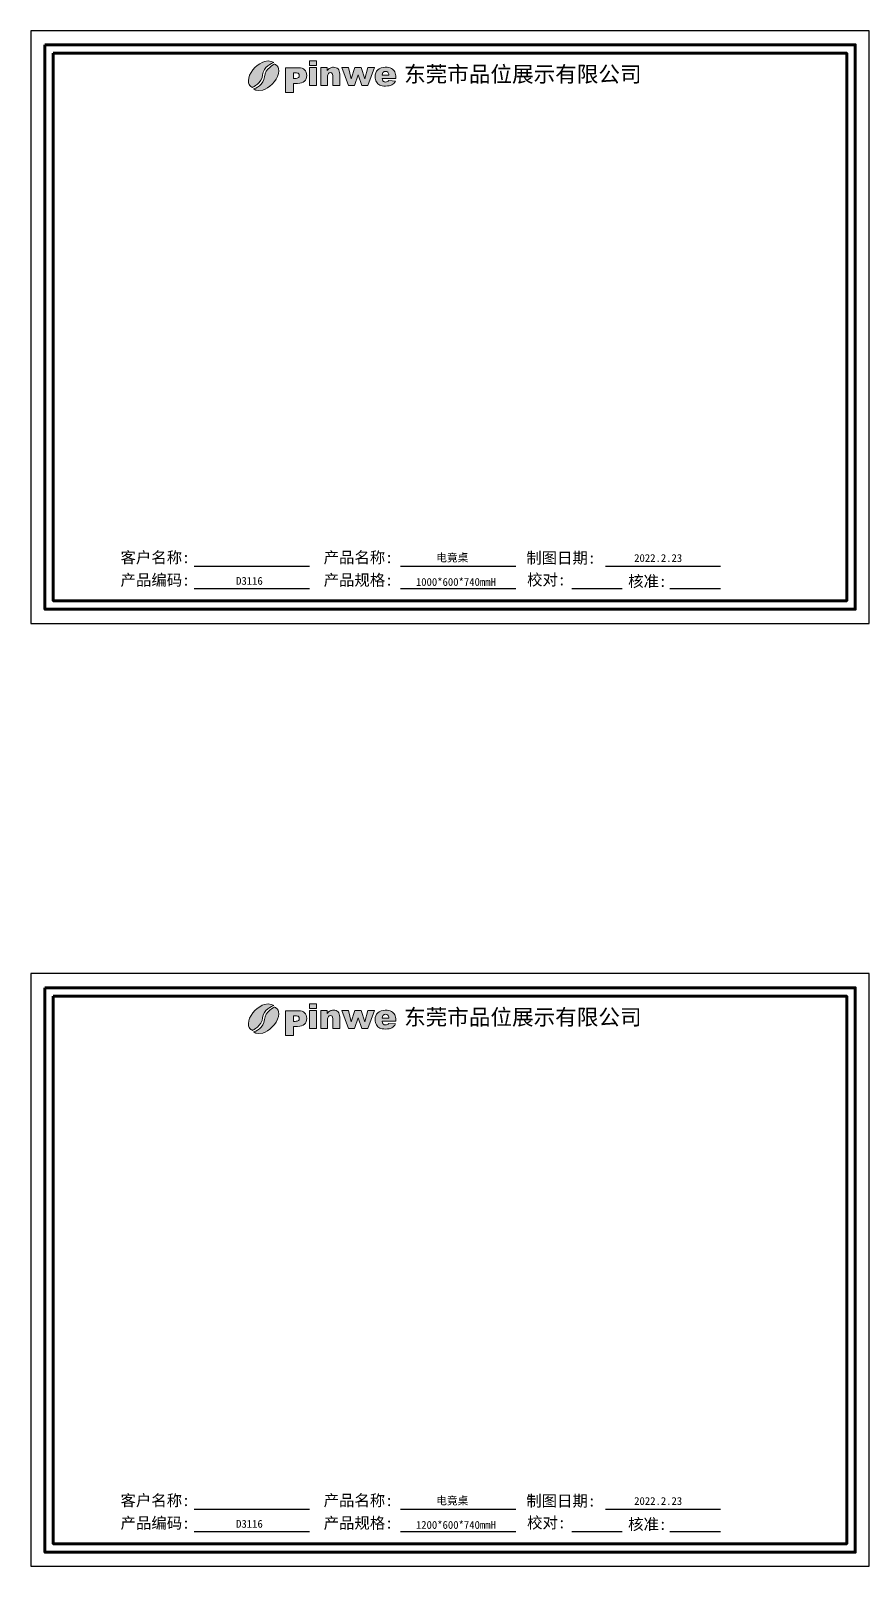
# Model space of a CAD drawing. Header units: inches. Extents: x 15389 to 49212, y -27129 to 13207.
# Drawn here: x 25741 to 29275, y 6678 to 13207 of the extents above; entities that cross this region are included whole.
import ezdxf

# ---------------------------------------------------------------- set-up
doc = ezdxf.new("R2010")
doc.units = ezdxf.units.IN
doc.header["$MEASUREMENT"] = 0
doc.layers.add('_U+56FE_U+5C42 1', color=7, linetype='Continuous')
doc.layers.add('图框', color=5, linetype='Continuous', lineweight=60)
doc.layers.add('轮廓线', color=7, linetype='Continuous', lineweight=30)
doc.styles.get("Standard").update_dxf_attribs({"font": 'arial.ttf'})
doc.styles.add('样式 1', font='')
doc.styles.get('样式 1').set_extended_font_data('SimSun')

msp = doc.modelspace()

# ---------------------------------------------------------------- hatches: boundary and pattern name
h = msp.add_hatch(color=256)
h.dxf.hatch_style = 1
edge = h.paths.add_edge_path()
edge.add_spline(control_points=[(27293.48, 13004.58), (27293.48, 13004.58), (27234.65, 13004.58), (27234.65, 13004.58), (27235.19, 12999.88), (27236.44, 12996.37), (27238.48, 12994.06), (27241.31, 12990.74), (27245.02, 12989.1), (27249.59, 12989.1), (27252.49, 12989.1), (27255.24, 12989.81), (27257.82, 12991.23), (27259.42, 12992.14), (27261.14, 12993.74), (27262.96, 12996.03), (27262.96, 12996.03), (27291.86, 12993.37), (27291.86, 12993.37), (27287.43, 12985.71), (27282.1, 12980.18), (27275.86, 12976.86), (27269.62, 12973.52), (27260.65, 12971.84), (27248.97, 12971.84), (27238.83, 12971.84), (27230.86, 12973.27), (27225.04, 12976.15), (27219.24, 12979), (27214.42, 12983.54), (27210.59, 12989.76), (27206.78, 12996), (27204.86, 13003.33), (27204.86, 13011.73), (27204.86, 13023.7), (27208.69, 13033.41), (27216.36, 13040.8), (27224.01, 13048.2), (27234.6, 13051.91), (27248.09, 13051.91), (27259.05, 13051.91), (27267.68, 13050.24), (27274.02, 13046.92), (27280.36, 13043.61), (27285.2, 13038.81), (27288.52, 13032.5), (27291.83, 13026.21), (27293.48, 13018), (27293.48, 13007.9), (27293.48, 13007.9), (27293.48, 13004.58), (27293.48, 13004.58)], knot_values=[0, 0, 0, 0, 1, 1, 1, 2, 2, 2, 3, 3, 3, 4, 4, 4, 5, 5, 5, 6, 6, 6, 7, 7, 7, 8, 8, 8, 9, 9, 9, 10, 10, 10, 11, 11, 11, 12, 12, 12, 13, 13, 13, 14, 14, 14, 15, 15, 15, 16, 16, 16, 17, 17, 17, 17], degree=3, periodic=0)
edge = h.paths.add_edge_path(flags=16)
edge.add_spline(control_points=[(27263.69, 13018.59), (27263.13, 13024.29), (27261.58, 13028.37), (27259.1, 13030.83), (27256.62, 13033.28), (27253.37, 13034.51), (27249.32, 13034.51), (27244.65, 13034.51), (27240.91, 13032.64), (27238.11, 13028.93), (27236.34, 13026.62), (27235.21, 13023.18), (27234.72, 13018.59), (27234.72, 13018.59), (27263.69, 13018.59), (27263.69, 13018.59)], knot_values=[0, 0, 0, 0, 1, 1, 1, 2, 2, 2, 3, 3, 3, 4, 4, 4, 5, 5, 5, 5], degree=3, periodic=0)
h.paths.add_polyline_path([(27062.98, 13050.14), (27091.31, 13050.14), (27103.63, 13002.1), (27119.26, 13050.14), (27145.5, 13050.14), (27161.67, 13002.02), (27174.01, 13050.14), (27202.17, 13050.14), (27174.03, 12973.61), (27147.99, 12973.61), (27132.5, 13019.67), (27117.54, 12973.61), (27091.34, 12973.61)])
edge = h.paths.add_edge_path()
edge.add_spline(control_points=[(26973.69, 13050.14), (26973.69, 13050.14), (27001.02, 13050.14), (27001.02, 13050.14), (27001.02, 13050.14), (27001.02, 13037.68), (27001.02, 13037.68), (27005.09, 13042.79), (27009.2, 13046.43), (27013.38, 13048.62), (27017.56, 13050.81), (27022.62, 13051.91), (27028.61, 13051.91), (27036.72, 13051.91), (27043.04, 13049.5), (27047.64, 13044.66), (27052.21, 13039.84), (27054.49, 13032.37), (27054.49, 13022.27), (27054.49, 13022.27), (27054.49, 12973.61), (27054.49, 12973.61), (27054.49, 12973.61), (27025, 12973.61), (27025, 12973.61), (27025, 12973.61), (27025, 13015.71), (27025, 13015.71), (27025, 13020.53), (27024.12, 13023.92), (27022.35, 13025.91), (27020.58, 13027.9), (27018.1, 13028.91), (27014.9, 13028.91), (27011.39, 13028.91), (27008.51, 13027.56), (27006.33, 13024.88), (27004.14, 13022.18), (27003.03, 13017.36), (27003.03, 13010.38), (27003.03, 13010.38), (27003.03, 12973.61), (27003.03, 12973.61), (27003.03, 12973.61), (26973.69, 12973.61), (26973.69, 12973.61), (26973.69, 12973.61), (26973.69, 13050.14), (26973.69, 13050.14)], knot_values=[0, 0, 0, 0, 1, 1, 1, 2, 2, 2, 3, 3, 3, 4, 4, 4, 5, 5, 5, 6, 6, 6, 7, 7, 7, 8, 8, 8, 9, 9, 9, 10, 10, 10, 11, 11, 11, 12, 12, 12, 13, 13, 13, 14, 14, 14, 15, 15, 15, 16, 16, 16, 16], degree=3, periodic=0)
h.paths.add_polyline_path([(26926.13, 13079.19), (26955.47, 13079.19), (26955.47, 13059.28), (26926.13, 13059.28)])
h.paths.add_polyline_path([(26926.13, 13050.14), (26955.47, 13050.14), (26955.47, 12973.61), (26926.13, 12973.61)])
edge = h.paths.add_edge_path()
edge.add_spline(control_points=[(26824.76, 13049.62), (26824.76, 13049.62), (26879.03, 13049.62), (26879.03, 13049.62), (26890.85, 13049.62), (26899.69, 13046.82), (26905.59, 13041.19), (26911.46, 13035.56), (26914.41, 13027.55), (26914.41, 13017.15), (26914.41, 13006.49), (26911.19, 12998.13), (26904.78, 12992.14), (26898.37, 12986.12), (26888.56, 12983.12), (26875.39, 12983.12), (26875.39, 12983.12), (26857.5, 12983.12), (26857.5, 12983.12), (26857.5, 12983.12), (26857.5, 12944.04), (26857.5, 12944.04), (26857.5, 12944.04), (26824.76, 12944.04), (26824.76, 12944.04), (26824.76, 12944.04), (26824.76, 13049.62), (26824.76, 13049.62)], knot_values=[0, 0, 0, 0, 1, 1, 1, 2, 2, 2, 3, 3, 3, 4, 4, 4, 5, 5, 5, 6, 6, 6, 7, 7, 7, 8, 8, 8, 9, 9, 9, 9], degree=3, periodic=0)
edge = h.paths.add_edge_path(flags=16)
edge.add_spline(control_points=[(26857.5, 13004.5), (26857.5, 13004.5), (26865.53, 13004.5), (26865.53, 13004.5), (26871.87, 13004.5), (26876.32, 13005.6), (26878.88, 13007.79), (26881.43, 13009.98), (26882.71, 13012.78), (26882.71, 13016.2), (26882.71, 13019.51), (26881.61, 13022.31), (26879.37, 13024.62), (26877.16, 13026.94), (26872.98, 13028.09), (26866.84, 13028.09), (26866.84, 13028.09), (26857.5, 13028.09), (26857.5, 13028.09), (26857.5, 13028.09), (26857.5, 13004.5), (26857.5, 13004.5)], knot_values=[0, 0, 0, 0, 1, 1, 1, 2, 2, 2, 3, 3, 3, 4, 4, 4, 5, 5, 5, 6, 6, 6, 7, 7, 7, 7], degree=3, periodic=0)
edge = h.paths.add_edge_path()
edge.add_spline(control_points=[(26688.19, 12959.9), (26688.19, 12959.9), (26702.75, 12947.38), (26727.77, 12954.89), (26752.79, 12962.4), (26787.4, 12992.54), (26794.46, 13025.3), (26801.51, 13058.05), (26778.04, 13065.21), (26778.04, 13065.21), (26778.04, 13065.21), (26737.1, 13046.11), (26735.05, 13011.76), (26733, 12977.41), (26694.56, 12960.35), (26688.19, 12959.9)], knot_values=[0, 0, 0, 0, 1, 1, 1, 2, 2, 2, 3, 3, 3, 4, 4, 4, 5, 5, 5, 5], degree=3, periodic=0)
edge = h.paths.add_edge_path()
edge.add_spline(control_points=[(26773.95, 13071.46), (26773.95, 13071.46), (26759.39, 13083.97), (26734.37, 13076.46), (26709.35, 13068.96), (26674.74, 13038.81), (26667.68, 13006.06), (26660.63, 12973.3), (26684.1, 12966.14), (26684.1, 12966.14), (26684.1, 12966.14), (26725.04, 12985.25), (26727.09, 13019.59), (26729.14, 13053.94), (26767.58, 13071), (26773.95, 13071.46)], knot_values=[0, 0, 0, 0, 1, 1, 1, 2, 2, 2, 3, 3, 3, 4, 4, 4, 5, 5, 5, 5], degree=3, periodic=0)
h = msp.add_hatch(color=256)
h.dxf.hatch_style = 1
edge = h.paths.add_edge_path()
edge.add_spline(control_points=[(27293.48, 8994.88), (27293.48, 8994.88), (27234.65, 8994.88), (27234.65, 8994.88), (27235.19, 8990.19), (27236.44, 8986.67), (27238.48, 8984.36), (27241.31, 8981.04), (27245.02, 8979.4), (27249.59, 8979.4), (27252.49, 8979.4), (27255.24, 8980.11), (27257.82, 8981.53), (27259.42, 8982.44), (27261.14, 8984.04), (27262.96, 8986.33), (27262.96, 8986.33), (27291.86, 8983.67), (27291.86, 8983.67), (27287.43, 8976.01), (27282.1, 8970.48), (27275.86, 8967.16), (27269.62, 8963.82), (27260.65, 8962.14), (27248.97, 8962.14), (27238.83, 8962.14), (27230.86, 8963.57), (27225.04, 8966.45), (27219.24, 8969.3), (27214.42, 8973.84), (27210.59, 8980.06), (27206.78, 8986.3), (27204.86, 8993.63), (27204.86, 9002.03), (27204.86, 9014), (27208.69, 9023.71), (27216.36, 9031.1), (27224.01, 9038.5), (27234.6, 9042.21), (27248.09, 9042.21), (27259.05, 9042.21), (27267.68, 9040.54), (27274.02, 9037.22), (27280.36, 9033.91), (27285.2, 9029.11), (27288.52, 9022.8), (27291.83, 9016.51), (27293.48, 9008.3), (27293.48, 8998.2), (27293.48, 8998.2), (27293.48, 8994.88), (27293.48, 8994.88)], knot_values=[0, 0, 0, 0, 1, 1, 1, 2, 2, 2, 3, 3, 3, 4, 4, 4, 5, 5, 5, 6, 6, 6, 7, 7, 7, 8, 8, 8, 9, 9, 9, 10, 10, 10, 11, 11, 11, 12, 12, 12, 13, 13, 13, 14, 14, 14, 15, 15, 15, 16, 16, 16, 17, 17, 17, 17], degree=3, periodic=0)
edge = h.paths.add_edge_path(flags=16)
edge.add_spline(control_points=[(27263.69, 9008.89), (27263.13, 9014.59), (27261.58, 9018.67), (27259.1, 9021.13), (27256.62, 9023.58), (27253.37, 9024.81), (27249.32, 9024.81), (27244.65, 9024.81), (27240.91, 9022.94), (27238.11, 9019.23), (27236.34, 9016.92), (27235.21, 9013.48), (27234.72, 9008.89), (27234.72, 9008.89), (27263.69, 9008.89), (27263.69, 9008.89)], knot_values=[0, 0, 0, 0, 1, 1, 1, 2, 2, 2, 3, 3, 3, 4, 4, 4, 5, 5, 5, 5], degree=3, periodic=0)
h.paths.add_polyline_path([(27062.98, 9040.44), (27091.31, 9040.44), (27103.63, 8992.4), (27119.26, 9040.44), (27145.5, 9040.44), (27161.67, 8992.32), (27174.01, 9040.44), (27202.17, 9040.44), (27174.03, 8963.91), (27147.99, 8963.91), (27132.5, 9009.97), (27117.54, 8963.91), (27091.34, 8963.91)])
edge = h.paths.add_edge_path()
edge.add_spline(control_points=[(26973.69, 9040.44), (26973.69, 9040.44), (27001.02, 9040.44), (27001.02, 9040.44), (27001.02, 9040.44), (27001.02, 9027.98), (27001.02, 9027.98), (27005.09, 9033.09), (27009.2, 9036.73), (27013.38, 9038.92), (27017.56, 9041.11), (27022.62, 9042.21), (27028.61, 9042.21), (27036.72, 9042.21), (27043.04, 9039.8), (27047.64, 9034.96), (27052.21, 9030.14), (27054.49, 9022.67), (27054.49, 9012.57), (27054.49, 9012.57), (27054.49, 8963.91), (27054.49, 8963.91), (27054.49, 8963.91), (27025, 8963.91), (27025, 8963.91), (27025, 8963.91), (27025, 9006.01), (27025, 9006.01), (27025, 9010.83), (27024.12, 9014.22), (27022.35, 9016.21), (27020.58, 9018.2), (27018.1, 9019.21), (27014.9, 9019.21), (27011.39, 9019.21), (27008.51, 9017.86), (27006.33, 9015.18), (27004.14, 9012.48), (27003.03, 9007.66), (27003.03, 9000.68), (27003.03, 9000.68), (27003.03, 8963.91), (27003.03, 8963.91), (27003.03, 8963.91), (26973.69, 8963.91), (26973.69, 8963.91), (26973.69, 8963.91), (26973.69, 9040.44), (26973.69, 9040.44)], knot_values=[0, 0, 0, 0, 1, 1, 1, 2, 2, 2, 3, 3, 3, 4, 4, 4, 5, 5, 5, 6, 6, 6, 7, 7, 7, 8, 8, 8, 9, 9, 9, 10, 10, 10, 11, 11, 11, 12, 12, 12, 13, 13, 13, 14, 14, 14, 15, 15, 15, 16, 16, 16, 16], degree=3, periodic=0)
h.paths.add_polyline_path([(26926.13, 9069.49), (26955.47, 9069.49), (26955.47, 9049.58), (26926.13, 9049.58)])
h.paths.add_polyline_path([(26926.13, 9040.44), (26955.47, 9040.44), (26955.47, 8963.91), (26926.13, 8963.91)])
edge = h.paths.add_edge_path()
edge.add_spline(control_points=[(26824.76, 9039.92), (26824.76, 9039.92), (26879.03, 9039.92), (26879.03, 9039.92), (26890.85, 9039.92), (26899.69, 9037.12), (26905.59, 9031.49), (26911.46, 9025.86), (26914.41, 9017.85), (26914.41, 9007.45), (26914.41, 8996.79), (26911.19, 8988.43), (26904.78, 8982.44), (26898.37, 8976.42), (26888.56, 8973.42), (26875.39, 8973.42), (26875.39, 8973.42), (26857.5, 8973.42), (26857.5, 8973.42), (26857.5, 8973.42), (26857.5, 8934.34), (26857.5, 8934.34), (26857.5, 8934.34), (26824.76, 8934.34), (26824.76, 8934.34), (26824.76, 8934.34), (26824.76, 9039.92), (26824.76, 9039.92)], knot_values=[0, 0, 0, 0, 1, 1, 1, 2, 2, 2, 3, 3, 3, 4, 4, 4, 5, 5, 5, 6, 6, 6, 7, 7, 7, 8, 8, 8, 9, 9, 9, 9], degree=3, periodic=0)
edge = h.paths.add_edge_path(flags=16)
edge.add_spline(control_points=[(26857.5, 8994.8), (26857.5, 8994.8), (26865.53, 8994.8), (26865.53, 8994.8), (26871.87, 8994.8), (26876.32, 8995.9), (26878.88, 8998.09), (26881.43, 9000.28), (26882.71, 9003.08), (26882.71, 9006.5), (26882.71, 9009.81), (26881.61, 9012.61), (26879.37, 9014.92), (26877.16, 9017.24), (26872.98, 9018.39), (26866.84, 9018.39), (26866.84, 9018.39), (26857.5, 9018.39), (26857.5, 9018.39), (26857.5, 9018.39), (26857.5, 8994.8), (26857.5, 8994.8)], knot_values=[0, 0, 0, 0, 1, 1, 1, 2, 2, 2, 3, 3, 3, 4, 4, 4, 5, 5, 5, 6, 6, 6, 7, 7, 7, 7], degree=3, periodic=0)
edge = h.paths.add_edge_path()
edge.add_spline(control_points=[(26688.19, 8950.2), (26688.19, 8950.2), (26702.75, 8937.69), (26727.77, 8945.19), (26752.79, 8952.7), (26787.4, 8982.84), (26794.46, 9015.6), (26801.51, 9048.35), (26778.04, 9055.51), (26778.04, 9055.51), (26778.04, 9055.51), (26737.1, 9036.41), (26735.05, 9002.06), (26733, 8967.71), (26694.56, 8950.65), (26688.19, 8950.2)], knot_values=[0, 0, 0, 0, 1, 1, 1, 2, 2, 2, 3, 3, 3, 4, 4, 4, 5, 5, 5, 5], degree=3, periodic=0)
edge = h.paths.add_edge_path()
edge.add_spline(control_points=[(26773.95, 9061.76), (26773.95, 9061.76), (26759.39, 9074.27), (26734.37, 9066.76), (26709.35, 9059.26), (26674.74, 9029.11), (26667.68, 8996.36), (26660.63, 8963.6), (26684.1, 8956.44), (26684.1, 8956.44), (26684.1, 8956.44), (26725.04, 8975.55), (26727.09, 9009.89), (26729.14, 9044.24), (26767.58, 9061.3), (26773.95, 9061.76)], knot_values=[0, 0, 0, 0, 1, 1, 1, 2, 2, 2, 3, 3, 3, 4, 4, 4, 5, 5, 5, 5], degree=3, periodic=0)

# ---------------------------------------------------------------- linework, layer by layer
at = {"layer": '_U+56FE_U+5C42 1', "lineweight": 0}
for points in [[(26926.13, 13079.19), (26955.47, 13079.19), (26955.47, 13059.28), (26926.13, 13059.28), (26926.13, 13079.19)], [(26926.13, 13050.14), (26955.47, 13050.14), (26955.47, 12973.61), (26926.13, 12973.61), (26926.13, 13050.14)], [(27062.98, 13050.14), (27091.31, 13050.14), (27103.63, 13002.1), (27119.26, 13050.14), (27145.5, 13050.14), (27161.67, 13002.02), (27174.01, 13050.14), (27202.17, 13050.14), (27174.03, 12973.61), (27147.99, 12973.61), (27132.5, 13019.67), (27117.54, 12973.61), (27091.34, 12973.61), (27062.98, 13050.14)], [(26926.13, 9069.49), (26955.47, 9069.49), (26955.47, 9049.58), (26926.13, 9049.58), (26926.13, 9069.49)], [(26926.13, 9040.44), (26955.47, 9040.44), (26955.47, 8963.91), (26926.13, 8963.91), (26926.13, 9040.44)], [(27062.98, 9040.44), (27091.31, 9040.44), (27103.63, 8992.4), (27119.26, 9040.44), (27145.5, 9040.44), (27161.67, 8992.32), (27174.01, 9040.44), (27202.17, 9040.44), (27174.03, 8963.91), (27147.99, 8963.91), (27132.5, 9009.97), (27117.54, 8963.91), (27091.34, 8963.91), (27062.98, 9040.44)]]:
    msp.add_lwpolyline(points, dxfattribs=at)
for points, knots in [([(26773.95, 13071.46), (26773.95, 13071.46), (26759.39, 13083.97), (26734.37, 13076.46), (26709.35, 13068.96), (26674.74, 13038.81), (26667.68, 13006.06), (26660.63, 12973.3), (26684.1, 12966.14), (26684.1, 12966.14), (26684.1, 12966.14), (26725.04, 12985.25), (26727.09, 13019.59), (26729.14, 13053.94), (26767.58, 13071), (26773.95, 13071.46)], [0, 0, 0, 0, 1, 1, 1, 2, 2, 2, 3, 3, 3, 4, 4, 4, 5, 5, 5, 5]), ([(26688.19, 12959.9), (26688.19, 12959.9), (26702.75, 12947.38), (26727.77, 12954.89), (26752.79, 12962.4), (26787.4, 12992.54), (26794.46, 13025.3), (26801.51, 13058.05), (26778.04, 13065.21), (26778.04, 13065.21), (26778.04, 13065.21), (26737.1, 13046.11), (26735.05, 13011.76), (26733, 12977.41), (26694.56, 12960.35), (26688.19, 12959.9)], [0, 0, 0, 0, 1, 1, 1, 2, 2, 2, 3, 3, 3, 4, 4, 4, 5, 5, 5, 5]), ([(26824.76, 13049.62), (26824.76, 13049.62), (26879.03, 13049.62), (26879.03, 13049.62), (26890.85, 13049.62), (26899.69, 13046.82), (26905.59, 13041.19), (26911.46, 13035.56), (26914.41, 13027.55), (26914.41, 13017.15), (26914.41, 13006.49), (26911.19, 12998.13), (26904.78, 12992.14), (26898.37, 12986.12), (26888.56, 12983.12), (26875.39, 12983.12), (26875.39, 12983.12), (26857.5, 12983.12), (26857.5, 12983.12), (26857.5, 12983.12), (26857.5, 12944.04), (26857.5, 12944.04), (26857.5, 12944.04), (26824.76, 12944.04), (26824.76, 12944.04), (26824.76, 12944.04), (26824.76, 13049.62), (26824.76, 13049.62)], [0, 0, 0, 0, 1, 1, 1, 2, 2, 2, 3, 3, 3, 4, 4, 4, 5, 5, 5, 6, 6, 6, 7, 7, 7, 8, 8, 8, 9, 9, 9, 9]), ([(26857.5, 13004.5), (26857.5, 13004.5), (26865.53, 13004.5), (26865.53, 13004.5), (26871.87, 13004.5), (26876.32, 13005.6), (26878.88, 13007.79), (26881.43, 13009.98), (26882.71, 13012.78), (26882.71, 13016.2), (26882.71, 13019.51), (26881.61, 13022.31), (26879.37, 13024.62), (26877.16, 13026.94), (26872.98, 13028.09), (26866.84, 13028.09), (26866.84, 13028.09), (26857.5, 13028.09), (26857.5, 13028.09), (26857.5, 13028.09), (26857.5, 13004.5), (26857.5, 13004.5)], [0, 0, 0, 0, 1, 1, 1, 2, 2, 2, 3, 3, 3, 4, 4, 4, 5, 5, 5, 6, 6, 6, 7, 7, 7, 7]), ([(26973.69, 13050.14), (26973.69, 13050.14), (27001.02, 13050.14), (27001.02, 13050.14), (27001.02, 13050.14), (27001.02, 13037.68), (27001.02, 13037.68), (27005.09, 13042.79), (27009.2, 13046.43), (27013.38, 13048.62), (27017.56, 13050.81), (27022.62, 13051.91), (27028.61, 13051.91), (27036.72, 13051.91), (27043.04, 13049.5), (27047.64, 13044.66), (27052.21, 13039.84), (27054.49, 13032.37), (27054.49, 13022.27), (27054.49, 13022.27), (27054.49, 12973.61), (27054.49, 12973.61), (27054.49, 12973.61), (27025, 12973.61), (27025, 12973.61), (27025, 12973.61), (27025, 13015.71), (27025, 13015.71), (27025, 13020.53), (27024.12, 13023.92), (27022.35, 13025.91), (27020.58, 13027.9), (27018.1, 13028.91), (27014.9, 13028.91), (27011.39, 13028.91), (27008.51, 13027.56), (27006.33, 13024.88), (27004.14, 13022.18), (27003.03, 13017.36), (27003.03, 13010.38), (27003.03, 13010.38), (27003.03, 12973.61), (27003.03, 12973.61), (27003.03, 12973.61), (26973.69, 12973.61), (26973.69, 12973.61), (26973.69, 12973.61), (26973.69, 13050.14), (26973.69, 13050.14)], [0, 0, 0, 0, 1, 1, 1, 2, 2, 2, 3, 3, 3, 4, 4, 4, 5, 5, 5, 6, 6, 6, 7, 7, 7, 8, 8, 8, 9, 9, 9, 10, 10, 10, 11, 11, 11, 12, 12, 12, 13, 13, 13, 14, 14, 14, 15, 15, 15, 16, 16, 16, 16]), ([(27293.48, 13004.58), (27293.48, 13004.58), (27234.65, 13004.58), (27234.65, 13004.58), (27235.19, 12999.88), (27236.44, 12996.37), (27238.48, 12994.06), (27241.31, 12990.74), (27245.02, 12989.1), (27249.59, 12989.1), (27252.49, 12989.1), (27255.24, 12989.81), (27257.82, 12991.23), (27259.42, 12992.14), (27261.14, 12993.74), (27262.96, 12996.03), (27262.96, 12996.03), (27291.86, 12993.37), (27291.86, 12993.37), (27287.43, 12985.71), (27282.1, 12980.18), (27275.86, 12976.86), (27269.62, 12973.52), (27260.65, 12971.84), (27248.97, 12971.84), (27238.83, 12971.84), (27230.86, 12973.27), (27225.04, 12976.15), (27219.24, 12979), (27214.42, 12983.54), (27210.59, 12989.76), (27206.78, 12996), (27204.86, 13003.33), (27204.86, 13011.73), (27204.86, 13023.7), (27208.69, 13033.41), (27216.36, 13040.8), (27224.01, 13048.2), (27234.6, 13051.91), (27248.09, 13051.91), (27259.05, 13051.91), (27267.68, 13050.24), (27274.02, 13046.92), (27280.36, 13043.61), (27285.2, 13038.81), (27288.52, 13032.5), (27291.83, 13026.21), (27293.48, 13018), (27293.48, 13007.9), (27293.48, 13007.9), (27293.48, 13004.58), (27293.48, 13004.58)], [0, 0, 0, 0, 1, 1, 1, 2, 2, 2, 3, 3, 3, 4, 4, 4, 5, 5, 5, 6, 6, 6, 7, 7, 7, 8, 8, 8, 9, 9, 9, 10, 10, 10, 11, 11, 11, 12, 12, 12, 13, 13, 13, 14, 14, 14, 15, 15, 15, 16, 16, 16, 17, 17, 17, 17]), ([(27263.69, 13018.59), (27263.13, 13024.29), (27261.58, 13028.37), (27259.1, 13030.83), (27256.62, 13033.28), (27253.37, 13034.51), (27249.32, 13034.51), (27244.65, 13034.51), (27240.91, 13032.64), (27238.11, 13028.93), (27236.34, 13026.62), (27235.21, 13023.18), (27234.72, 13018.59), (27234.72, 13018.59), (27263.69, 13018.59), (27263.69, 13018.59)], [0, 0, 0, 0, 1, 1, 1, 2, 2, 2, 3, 3, 3, 4, 4, 4, 5, 5, 5, 5]), ([(26773.95, 9061.76), (26773.95, 9061.76), (26759.39, 9074.27), (26734.37, 9066.76), (26709.35, 9059.26), (26674.74, 9029.11), (26667.68, 8996.36), (26660.63, 8963.6), (26684.1, 8956.44), (26684.1, 8956.44), (26684.1, 8956.44), (26725.04, 8975.55), (26727.09, 9009.89), (26729.14, 9044.24), (26767.58, 9061.3), (26773.95, 9061.76)], [0, 0, 0, 0, 1, 1, 1, 2, 2, 2, 3, 3, 3, 4, 4, 4, 5, 5, 5, 5]), ([(26688.19, 8950.2), (26688.19, 8950.2), (26702.75, 8937.69), (26727.77, 8945.19), (26752.79, 8952.7), (26787.4, 8982.84), (26794.46, 9015.6), (26801.51, 9048.35), (26778.04, 9055.51), (26778.04, 9055.51), (26778.04, 9055.51), (26737.1, 9036.41), (26735.05, 9002.06), (26733, 8967.71), (26694.56, 8950.65), (26688.19, 8950.2)], [0, 0, 0, 0, 1, 1, 1, 2, 2, 2, 3, 3, 3, 4, 4, 4, 5, 5, 5, 5]), ([(26824.76, 9039.92), (26824.76, 9039.92), (26879.03, 9039.92), (26879.03, 9039.92), (26890.85, 9039.92), (26899.69, 9037.12), (26905.59, 9031.49), (26911.46, 9025.86), (26914.41, 9017.85), (26914.41, 9007.45), (26914.41, 8996.79), (26911.19, 8988.43), (26904.78, 8982.44), (26898.37, 8976.42), (26888.56, 8973.42), (26875.39, 8973.42), (26875.39, 8973.42), (26857.5, 8973.42), (26857.5, 8973.42), (26857.5, 8973.42), (26857.5, 8934.34), (26857.5, 8934.34), (26857.5, 8934.34), (26824.76, 8934.34), (26824.76, 8934.34), (26824.76, 8934.34), (26824.76, 9039.92), (26824.76, 9039.92)], [0, 0, 0, 0, 1, 1, 1, 2, 2, 2, 3, 3, 3, 4, 4, 4, 5, 5, 5, 6, 6, 6, 7, 7, 7, 8, 8, 8, 9, 9, 9, 9]), ([(26857.5, 8994.8), (26857.5, 8994.8), (26865.53, 8994.8), (26865.53, 8994.8), (26871.87, 8994.8), (26876.32, 8995.9), (26878.88, 8998.09), (26881.43, 9000.28), (26882.71, 9003.08), (26882.71, 9006.5), (26882.71, 9009.81), (26881.61, 9012.61), (26879.37, 9014.92), (26877.16, 9017.24), (26872.98, 9018.39), (26866.84, 9018.39), (26866.84, 9018.39), (26857.5, 9018.39), (26857.5, 9018.39), (26857.5, 9018.39), (26857.5, 8994.8), (26857.5, 8994.8)], [0, 0, 0, 0, 1, 1, 1, 2, 2, 2, 3, 3, 3, 4, 4, 4, 5, 5, 5, 6, 6, 6, 7, 7, 7, 7]), ([(26973.69, 9040.44), (26973.69, 9040.44), (27001.02, 9040.44), (27001.02, 9040.44), (27001.02, 9040.44), (27001.02, 9027.98), (27001.02, 9027.98), (27005.09, 9033.09), (27009.2, 9036.73), (27013.38, 9038.92), (27017.56, 9041.11), (27022.62, 9042.21), (27028.61, 9042.21), (27036.72, 9042.21), (27043.04, 9039.8), (27047.64, 9034.96), (27052.21, 9030.14), (27054.49, 9022.67), (27054.49, 9012.57), (27054.49, 9012.57), (27054.49, 8963.91), (27054.49, 8963.91), (27054.49, 8963.91), (27025, 8963.91), (27025, 8963.91), (27025, 8963.91), (27025, 9006.01), (27025, 9006.01), (27025, 9010.83), (27024.12, 9014.22), (27022.35, 9016.21), (27020.58, 9018.2), (27018.1, 9019.21), (27014.9, 9019.21), (27011.39, 9019.21), (27008.51, 9017.86), (27006.33, 9015.18), (27004.14, 9012.48), (27003.03, 9007.66), (27003.03, 9000.68), (27003.03, 9000.68), (27003.03, 8963.91), (27003.03, 8963.91), (27003.03, 8963.91), (26973.69, 8963.91), (26973.69, 8963.91), (26973.69, 8963.91), (26973.69, 9040.44), (26973.69, 9040.44)], [0, 0, 0, 0, 1, 1, 1, 2, 2, 2, 3, 3, 3, 4, 4, 4, 5, 5, 5, 6, 6, 6, 7, 7, 7, 8, 8, 8, 9, 9, 9, 10, 10, 10, 11, 11, 11, 12, 12, 12, 13, 13, 13, 14, 14, 14, 15, 15, 15, 16, 16, 16, 16]), ([(27293.48, 8994.88), (27293.48, 8994.88), (27234.65, 8994.88), (27234.65, 8994.88), (27235.19, 8990.19), (27236.44, 8986.67), (27238.48, 8984.36), (27241.31, 8981.04), (27245.02, 8979.4), (27249.59, 8979.4), (27252.49, 8979.4), (27255.24, 8980.11), (27257.82, 8981.53), (27259.42, 8982.44), (27261.14, 8984.04), (27262.96, 8986.33), (27262.96, 8986.33), (27291.86, 8983.67), (27291.86, 8983.67), (27287.43, 8976.01), (27282.1, 8970.48), (27275.86, 8967.16), (27269.62, 8963.82), (27260.65, 8962.14), (27248.97, 8962.14), (27238.83, 8962.14), (27230.86, 8963.57), (27225.04, 8966.45), (27219.24, 8969.3), (27214.42, 8973.84), (27210.59, 8980.06), (27206.78, 8986.3), (27204.86, 8993.63), (27204.86, 9002.03), (27204.86, 9014), (27208.69, 9023.71), (27216.36, 9031.1), (27224.01, 9038.5), (27234.6, 9042.21), (27248.09, 9042.21), (27259.05, 9042.21), (27267.68, 9040.54), (27274.02, 9037.22), (27280.36, 9033.91), (27285.2, 9029.11), (27288.52, 9022.8), (27291.83, 9016.51), (27293.48, 9008.3), (27293.48, 8998.2), (27293.48, 8998.2), (27293.48, 8994.88), (27293.48, 8994.88)], [0, 0, 0, 0, 1, 1, 1, 2, 2, 2, 3, 3, 3, 4, 4, 4, 5, 5, 5, 6, 6, 6, 7, 7, 7, 8, 8, 8, 9, 9, 9, 10, 10, 10, 11, 11, 11, 12, 12, 12, 13, 13, 13, 14, 14, 14, 15, 15, 15, 16, 16, 16, 17, 17, 17, 17]), ([(27263.69, 9008.89), (27263.13, 9014.59), (27261.58, 9018.67), (27259.1, 9021.13), (27256.62, 9023.58), (27253.37, 9024.81), (27249.32, 9024.81), (27244.65, 9024.81), (27240.91, 9022.94), (27238.11, 9019.23), (27236.34, 9016.92), (27235.21, 9013.48), (27234.72, 9008.89), (27234.72, 9008.89), (27263.69, 9008.89), (27263.69, 9008.89)], [0, 0, 0, 0, 1, 1, 1, 2, 2, 2, 3, 3, 3, 4, 4, 4, 5, 5, 5, 5])]:
    msp.add_open_spline(points, degree=3, knots=knots, dxfattribs=at)
at = {"layer": 'Defpoints'}
for points in [[(25741.38, 10687.25), (29305.38, 10687.25), (29305.38, 13207.25), (25741.38, 13207.25)], [(25741.38, 6677.55), (29305.38, 6677.55), (29305.38, 9197.55), (25741.38, 9197.55)]]:
    msp.add_lwpolyline(points, close=True, dxfattribs=at)
at = {"layer": '图框', "color": 32}
for points in [[(25801.38, 13147.25), (29245.38, 13147.25), (29245.38, 10747.25), (25801.38, 10747.25)], [(25837.38, 13111.25), (29209.38, 13111.25), (29209.38, 10783.25), (25837.38, 10783.25)], [(25801.38, 9137.55), (29245.38, 9137.55), (29245.38, 6737.55), (25801.38, 6737.55)], [(25837.38, 9101.55), (29209.38, 9101.55), (29209.38, 6773.55), (25837.38, 6773.55)]]:
    msp.add_lwpolyline(points, close=True, dxfattribs=at)
at = {"layer": '轮廓线', "color": 7}
for p, q in [((26925.74, 10928.72), (26436.51, 10928.72)), ((27802.62, 10928.72), (27313.38, 10928.72)), ((28672.77, 10928.72), (28183.53, 10928.72)), ((26925.74, 10834.39), (26436.51, 10834.39)), ((27802.62, 10834.39), (27313.38, 10834.39)), ((28255.28, 10834.39), (28040.35, 10834.39)), ((28672.77, 10834.39), (28457.84, 10834.39)), ((26925.74, 6919.02), (26436.51, 6919.02)), ((27802.62, 6919.02), (27313.38, 6919.02)), ((28672.77, 6919.02), (28183.53, 6919.02)), ((26925.74, 6824.69), (26436.51, 6824.69)), ((27802.62, 6824.69), (27313.38, 6824.69)), ((28255.28, 6824.69), (28040.35, 6824.69)), ((28672.77, 6824.69), (28457.84, 6824.69))]:
    msp.add_line(p, q, dxfattribs=at)

# ---------------------------------------------------------------- texts
at = {"char_height": 67.2682, "width": 4450.1317, "attachment_point": 1}
for insert in [(27328.13, 13056.32, 8.64), (27328.13, 9046.62, 8.64)]:
    msp.add_mtext('{\\fSimSun|b0|i0|c134|p2;东莞市品位展示有限公司}', dxfattribs=dict(at, insert=insert))
at = {"layer": '轮廓线', "color": 8, "style": '样式 1'}
for s, insert, char_height, width, attachment_point in [('{\\fSimSun|b1|i0|c134|p2;\\C256;客户名称:}', (26270.29, 10964.59), 48, 360, 5), ('{\\fSimSun|b1|i0|c134|p2;\\C256;产品名称:}', (27133.38, 10964.59), 48, 360, 5), ('{\\fSimSun|b1|i0|c134|p2;\\C256;电竟桌}', (27464.75, 10964.59), 33.3333, 459.8466, 4), ('{\\fSimSun|b1|i0|c134|p2;\\C256;2022.2.23}', (28305.92, 10964.59), 33.3333, 381.0759, 4), ('{\\fSimSun|b1|i0|c134|p2;\\C256;产品编码:}', (26270.29, 10868.59), 48, 360, 5), ('{\\fSimSun|b1|i0|c134|p2;\\C256;D3116}', (26614.29, 10867.55), 33.3333, 381.0759, 4), ('{\\fSimSun|b1|i0|c134|p2;\\C256;产品规格:}', (27133.38, 10868.59), 48, 360, 5), ('{\\fSimSun|b1|i0|c134|p2;\\C256;1000*600*740mmH}', (27378.18, 10862.95), 33.3333, 381.0759, 4), ('{\\fSimSun|b1|i0|c134|p2;\\C256;客户名称:}', (26270.29, 6954.89), 48, 360, 5), ('{\\fSimSun|b1|i0|c134|p2;\\C256;产品名称:}', (27133.38, 6954.89), 48, 360, 5), ('{\\fSimSun|b1|i0|c134|p2;\\C256;电竟桌}', (27464.75, 6954.89), 33.3333, 459.8466, 4), ('{\\fSimSun|b1|i0|c134|p2;\\C256;2022.2.23}', (28305.92, 6954.89), 33.3333, 381.0759, 4), ('{\\fSimSun|b1|i0|c134|p2;\\C256;产品编码:}', (26270.29, 6858.89), 48, 360, 5), ('{\\fSimSun|b1|i0|c134|p2;\\C256;D3116}', (26614.29, 6857.85), 33.3333, 381.0759, 4), ('{\\fSimSun|b1|i0|c134|p2;\\C256;产品规格:}', (27133.38, 6858.89), 48, 360, 5), ('{\\fSimSun|b1|i0|c134|p2;\\C256;1200*600*740mmH}', (27378.18, 6853.25), 33.3333, 381.0759, 4)]:
    msp.add_mtext(s, dxfattribs=dict(at, insert=insert, char_height=char_height, width=width, attachment_point=attachment_point))
at = {"layer": '轮廓线', "color": 7, "char_height": 48, "attachment_point": 5, "style": '样式 1'}
for s, insert, width in [('{\\fSimSun|b1|i0|c134|p2;\\C256;制图日期:}', (27994.8, 10962.63), 386.5808), ('{\\fSimSun|b1|i0|c134|p2;\\C256;校对:}', (27932.79, 10870.14), 216.9226), ('{\\fSimSun|b1|i0|c134|p2;\\C256;核准:}', (28361.94, 10863.39), 203.5661), ('{\\fSimSun|b1|i0|c134|p2;\\C256;制图日期:}', (27994.8, 6952.93), 386.5808), ('{\\fSimSun|b1|i0|c134|p2;\\C256;校对:}', (27932.79, 6860.44), 216.9226), ('{\\fSimSun|b1|i0|c134|p2;\\C256;核准:}', (28361.94, 6853.69), 203.5661)]:
    msp.add_mtext(s, dxfattribs=dict(at, insert=insert, width=width))

doc.saveas('drawing.dxf')
